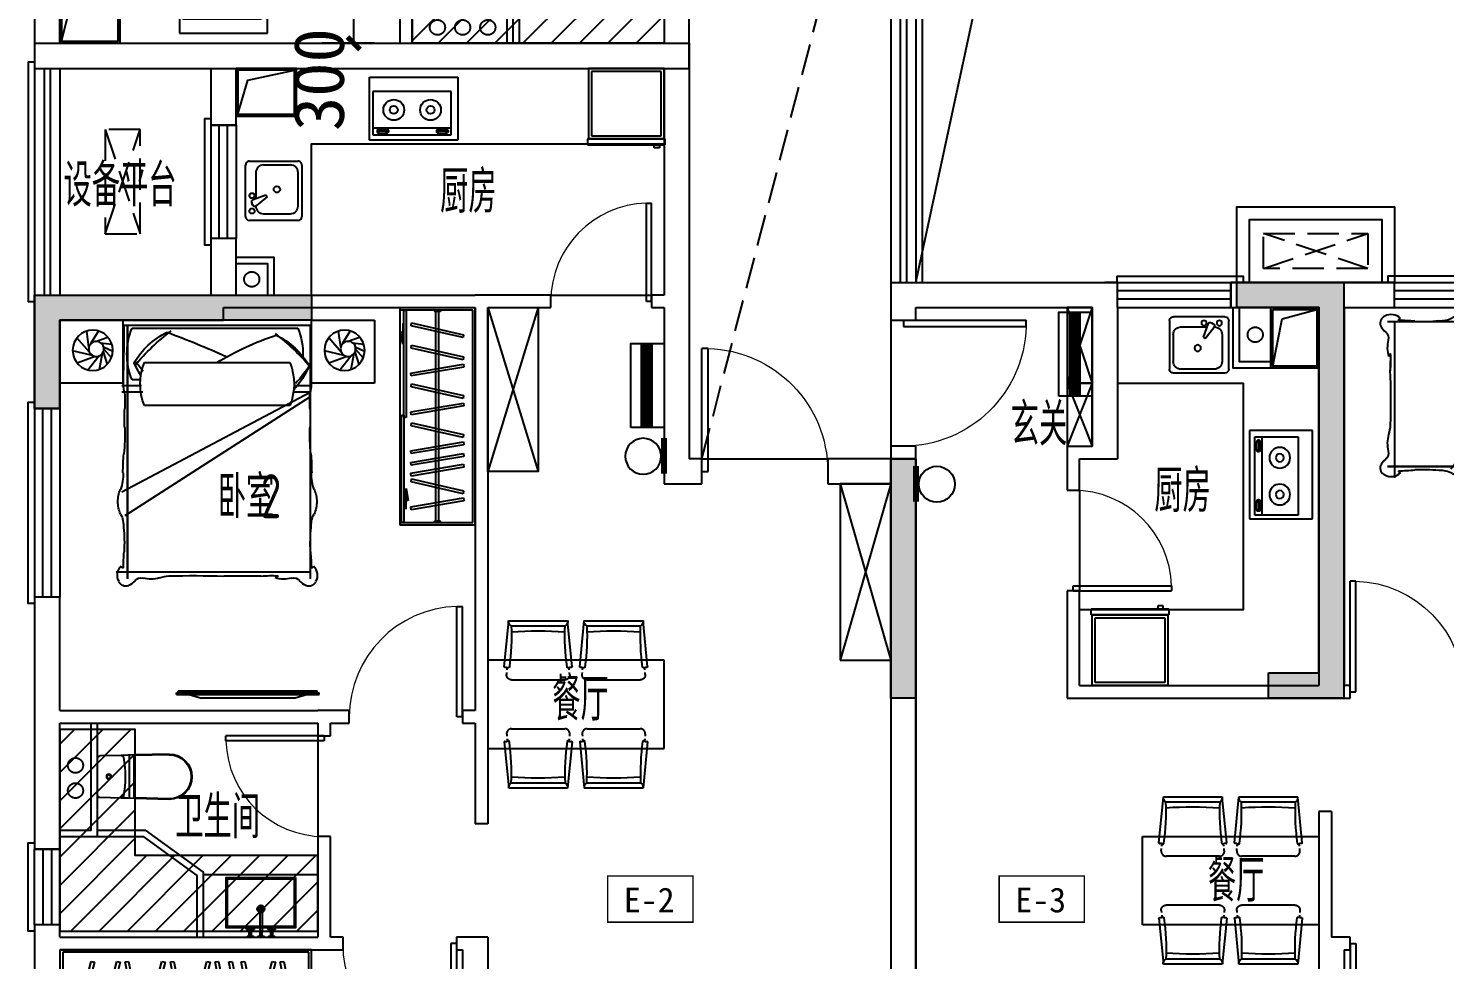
# Model space of a CAD drawing. Extents: x 2378699 to 2462834, y 1041771 to 1211756.
# Drawn here: x 2394286 to 2405536, y 1066222 to 1073617 of the extents above; entities that cross this region are included whole.
import ezdxf

# ---------------------------------------------------------------- set-up
doc = ezdxf.new("R2010")
doc.units = 0
doc.header["$LTSCALE"] = 1000
doc.set_wipeout_variables(frame=1)
doc.linetypes.add('DASH', pattern=[0.35, 0.25, -0.1])
doc.linetypes.add('PS', pattern=[3200, 1500, -200, 1500])
doc.layers.get('0').update_dxf_attribs({"linetype": 'CONTINUOUS'})
doc.layers.get('Defpoints').update_dxf_attribs({"color": 6, "linetype": 'CONTINUOUS'})
for name, color, linetype in [('_弱电导线层', 4, 'CONTINUOUS'), ('_弱电设备层', 6, 'CONTINUOUS'), ('A-Lvtry', 5, 'CONTINUOUS'), ('A-洞口', 105, 'CONTINUOUS'), ('A-烟气道', 105, 'CONTINUOUS'), ('A-疏散距离', 105, 'DASH'), ('A-空调室外机', 5, 'DASH'), ('A-线脚看线', 9, 'CONTINUOUS'), ('A-降板区域', 251, 'CONTINUOUS'), ('AE-FLOR', 151, 'CONTINUOUS'), ('PS', 6, 'PS'), ('PUB_DIM', 3, 'CONTINUOUS'), ('PUB_HATCH', 8, 'CONTINUOUS'), ('PUB_TEXT', 7, 'CONTINUOUS'), ('WALL', 2, 'CONTINUOUS'), ('WINDOW', 4, 'CONTINUOUS'), ('剪力墙', 6, 'CONTINUOUS'), ('商业', 2, 'CONTINUOUS'), ('户型标示', 7, 'CONTINUOUS'), ('栏杆', 142, 'CONTINUOUS')]:
    doc.layers.add(name, color=color, linetype=linetype)
doc.layers.add('A-area', color=23, linetype='CONTINUOUS', plot=False)
doc.layers.add('A-FUR', color=8, linetype='CONTINUOUS', plot=False)
doc.styles.get("Standard").update_dxf_attribs({"font": 'tssdeng.shx', "bigfont": 'tssdchn.shx'})
doc.styles.add('黑体', font='simhei.ttf')
doc.dimstyles.new('_TCH_ARCH&&100', dxfattribs={"dimtxt": 400, "dimasz": 100, "dimexe": 250, "dimexo": 300, "dimgap": 126.25, "dimtad": 1, "dimdec": 0, "dimdsep": 46, "dimtxsty": '黑体', "dimblk": 'ARCHTICK', "dimcen": 0.09, "dimclrt": 7, "dimazin": 2, "dimtfac": 1, "dimtdec": 0, "dimtix": 1, "dimtmove": 2, "dimatfit": 3, "dimldrblk": 'ARCHTICK', "dimfxl": 0, "dimtolj": 1, "dimtzin": 0, "dimarcsym": 0})

# ---------------------------------------------------------------- blocks, each defined once
blk = doc.blocks.new('zt1')
at = {"layer": 'A-Lvtry', "linetype": 'Continuous'}
for p, q in [((-700, 0), (0, 0)), ((-700, -500), (-700, 0)), ((0, 0), (0, -500)), ((0, -500), (-700, -500))]:
    blk.add_line(p, q, dxfattribs=at)
at = {"layer": 'A-Lvtry'}
for p, q in [((-673, -113), (-673, -456)), ((-51, -113), (-673, -113)), ((-51, -456), (-51, -113)), ((-673, -400), (-51, -400)), ((-641, -422), (-641, -434)), ((-566, -432), (-630, -432)), ((-630, -432), (-630, -448)), ((-630, -448), (-566, -448)), ((-566, -448), (-566, -432)), ((-549, -423), (-549, -434)), ((-168, -422), (-168, -434)), ((-157, -432), (-157, -448)), ((-93, -432), (-157, -432)), ((-157, -448), (-93, -448)), ((-93, -448), (-93, -432)), ((-76, -423), (-76, -434)), ((-673, -456), (-51, -456))]:
    blk.add_line(p, q, dxfattribs=at)
for points in [[(-549, -423, 0.259034), (-551, -420, 0.076276), (-563, -415, 0.036515), (-576, -412, 0.026615), (-595, -411, 0.026615), (-614, -412, 0.036515), (-627, -415, 0.076276), (-639, -420, 0.259034), (-641, -423, 0.078462), (-641, -424, 0.056762)], [(-549, -434, 0.259034), (-551, -430, 0.076276), (-563, -425, 0.036515), (-576, -423, 0.026615), (-595, -422, 0.026615), (-614, -423, 0.036515), (-627, -425, 0.076276), (-639, -430, 0.259034), (-641, -434, 0.259034), (-639, -437, 0.056762), (-630, -441, 0.036515)], [(-566, -443, 0.008736), (-563, -442, 0.076276), (-551, -437, 0.259034), (-549, -434, 0.259034)], [(-76, -423, 0.259034), (-78, -420, 0.076276), (-90, -415, 0.036515), (-103, -412, 0.026615), (-122, -411, 0.026615), (-141, -412, 0.036515), (-154, -415, 0.076276), (-166, -420, 0.259034), (-168, -423, 0.078462), (-168, -424, 0.056762)], [(-76, -434, 0.259034), (-78, -430, 0.076276), (-90, -425, 0.036515), (-103, -423, 0.026615), (-122, -422, 0.026615), (-141, -423, 0.036515), (-154, -425, 0.076276), (-166, -430, 0.259034), (-168, -434, 0.259034), (-166, -437, 0.056762), (-157, -441, 0.036515)], [(-93, -443, 0.008736), (-90, -442, 0.076276), (-78, -437, 0.259034), (-76, -434, 0.259034)]]:
    blk.add_lwpolyline(points, format="xyb", dxfattribs=at)
at = {"layer": 'A-Lvtry', "linetype": 'Continuous'}
for centre, radius in [((-508, -259), 82.5), ((-216, -259), 82.5), ((-508, -259), 31.6), ((-216, -259), 31.6)]:
    blk.add_circle(centre, radius, dxfattribs=at)
at = {"layer": 'A-Lvtry', "width": 0.8, "flags": 9}
for tag in ['YSIZE', 'XSIZE']:
    blk.add_attdef(tag, (-350, 0), '', height=0.5, dxfattribs=at)
blk = doc.blocks.new('a1HUXING0323')
at = {"layer": 'A-降板区域'}
h = blk.add_hatch(dxfattribs=at)
h.set_pattern_fill('ANSI31', color=256, scale=100)
h.set_pattern_definition([(45, (58723.63, 0), (-112.2532, 112.2532), [])])
h.paths.add_polyline_path([(19109, 172035), (20509, 172035), (20509, 173135), (21109, 173135), (21109, 171435), (19109, 171435)])
at = {"layer": 'A-Lvtry'}
for points in [[(21109, 172634), (20495, 172634), (19909, 172335), (19909, 171435)], [(21109, 172584), (20503, 172584), (19959, 172299), (19959, 171435)]]:
    blk.add_lwpolyline(points, dxfattribs=at)
at = {"layer": 'A-烟气道'}
for points in [[(16309, 171815), (16309, 171435), (16789, 171435), (16789, 171815)], [(16324, 171800), (16324, 171450), (16774, 171450), (16774, 171800)]]:
    blk.add_lwpolyline(points, close=True, dxfattribs=at)
blk.add_lwpolyline([(16324, 171450), (16395, 171732), (16774, 171800)], dxfattribs=at)
at = {"layer": 'A-降板区域'}
blk.add_lwpolyline([(19109, 172035), (20509, 172035), (20509, 173135), (21109, 173135), (21109, 171435), (19109, 171435), (19109, 172035)], dxfattribs=at)
at = {"layer": 'PS', "ltscale": 0.5}
for centre in [(19309, 171560), (19509, 171560), (19709, 171560)]:
    blk.add_circle(centre, 60, dxfattribs=at)
at = {"layer": 'WALL'}
for p, q in [((19009, 173435), (19009, 171435)), ((19109, 173435), (19109, 171435)), ((16109, 172135), (16109, 171235)), ((16309, 171435), (16309, 172135)), ((21109, 171685), (21109, 171435)), ((21309, 171235), (21309, 171685)), ((16309, 171435), (19009, 171435)), ((19109, 171435), (21109, 171435)), ((16109, 171235), (19009, 171235)), ((19009, 171235), (21309, 171235))]:
    blk.add_line(p, q, dxfattribs=at)
for points in [[(19109, 171735), (19909, 171735), (19909, 171435)], [(19109, 171685), (19859, 171685), (19859, 171435)]]:
    blk.add_lwpolyline(points, dxfattribs=at)
at = {"layer": 'A-Lvtry', "extrusion": (3.92285e-11, -1.08889e-08, 1), "xscale": -1.000000000000009, "rotation": 180}
blk.add_blockref('zt1', (17959, 171513), dxfattribs=at)
blk = doc.blocks.new('u5g')
at = {"color": 8, "linetype": 'DASH', "ltscale": 20}
for p, q in [((10502.8, 151826.4), (10512.8, 151826.4)), ((10502.8, 151776.4), (10512.8, 151776.4)), ((10512.8, 151826.4), (10512.8, 151776.4)), ((12177.7, 151813.9), (10512.8, 151813.9)), ((12177.7, 151788.9), (10512.8, 151788.9)), ((12187.8, 151826.4), (12177.7, 151826.4)), ((12177.7, 151826.4), (12177.7, 151776.4)), ((12187.8, 151776.4), (12177.7, 151776.4))]:
    blk.add_line(p, q, dxfattribs=at)
at = {"color": 8, "ltscale": 20}
for p, q in [((10607.7, 151503.4), (10772.9, 151503.4)), ((10772.9, 151503.4), (10677.8, 151484.5)), ((10677.8, 151484.5), (10677.8, 151503.4)), ((11917.6, 151531.4), (12012.7, 151550.3)), ((12082.8, 151531.4), (11917.6, 151531.4)), ((12012.7, 151550.3), (12012.7, 151531.4))]:
    blk.add_line(p, q, dxfattribs=at)
at = {"linetype": 'DASH', "ltscale": 20}
for points in [[(12207.8, 152126.4), (10482.8, 152126.4), (10482.8, 151476.4), (12207.8, 151476.4)], [(10502.8, 151531.4), (11355.3, 151531.4), (11355.3, 151511.4), (10502.8, 151511.4)], [(11335.3, 151511.4), (12187.8, 151511.4), (12187.8, 151491.4), (11335.3, 151491.4)]]:
    blk.add_lwpolyline(points, close=True, dxfattribs=at)
blk.add_lwpolyline([(12187.8, 151476.4), (12187.8, 152106.4), (10502.8, 152106.4), (10502.8, 151476.4)], dxfattribs=at)
at = {"color": 8, "linetype": 'DASH', "ltscale": 20}
for points in [[(10603.3, 151578.7), (10696.8, 152026.6), (10719.8, 152021.8), (10626.3, 151573.9)], [(10780.1, 151578.7), (10873.6, 152026.6), (10896.6, 152021.8), (10803.1, 151573.9)], [(11001.3, 151572.3), (10930.5, 152024.3), (10953.7, 152028), (11024.5, 151576)], [(11087.5, 151578.7), (11181, 152026.6), (11204, 152021.8), (11110.4, 151573.9)], [(11310.5, 151572.3), (11239.7, 152024.3), (11262.9, 152028), (11333.7, 151576)], [(11396.6, 151578.7), (11490.1, 152026.6), (11513.1, 152021.8), (11419.6, 151573.9)], [(11617.8, 151572.3), (11547, 152024.3), (11570.2, 152028), (11641, 151576)], [(11711, 151572.3), (11640.2, 152024.3), (11663.4, 152028), (11734.2, 151576)], [(11796.6, 151572.3), (11725.8, 152024.3), (11749, 152028), (11819.8, 151576)], [(11842.7, 151578.7), (11936.3, 152026.6), (11959.3, 152021.8), (11865.7, 151573.9)], [(12064, 151572.3), (11993.2, 152024.3), (12016.4, 152028), (12087.2, 151576)]]:
    blk.add_lwpolyline(points, close=True, dxfattribs=at)
blk = doc.blocks.new('A$C2EEA3612')
at = {"linetype": 'Continuous'}
for p, q in [((-180, 570), (-173, 300)), ((-175, 570), (-168, 300)), ((175, 570), (168, 300)), ((180, 570), (173, 300)), ((-173, 300), (-171, 240)), ((-172, 255), (172, 255)), ((-171, 240), (-169, 187)), ((-163, 295), (163, 295)), ((-163, 290), (163, 290)), ((171, 240), (169, 187)), ((173, 300), (171, 240)), ((-169, 187), (-166, 19)), ((169, 187), (166, 19)), ((-146, 0), (146, 0))]:
    blk.add_line(p, q, dxfattribs=at)
for radius in [20, 15]:
    blk.add_circle((0, 90), radius, dxfattribs=at)
for centre, radius, start, end in [((0, 570), 180, 0, 180), ((0, 570), 175, 0, 180), ((-163, 300), 10, 181.7534, 270), ((-163, 300), 5, 181.7534, 270), ((163, 300), 5, 270, 358.2466), ((163, 300), 10, 270, 358.2466), ((-149, 187), 20, 99.8557, 181.7534), ((0, -673), 893, 80.1443, 99.8557), ((149, 187), 20, 358.2466, 80.1443), ((-146, 20), 20, 181.7534, 270), ((146, 20), 20, 270, 358.2466)]:
    blk.add_arc(centre, radius, start, end, dxfattribs=at)
blk = doc.blocks.new('g3wr')
at = {"color": 251}
blk.add_wipeout([(92376, 176270), (92376, 176416), (92376, 176562), (92382, 176575), (92396, 176582), (92459, 176583), (92576, 176581), (92666, 176589), (92736, 176588), (92946, 176596), (92946, 176591), (93057, 176558), (93057, 176558), (93126, 176416), (93076, 176298), (92946, 176236), (92831, 176244), (92676, 176243), (92576, 176251), (92396, 176250)], dxfattribs=at)
at = {"xscale": -1, "rotation": 270}
blk.add_blockref('A$C2EEA3612', (92376, 176416), dxfattribs=at)
blk = doc.blocks.new('A$C12CE3BE6')
at = {"ltscale": 10}
for p, q in [((180, 469), (200, 469)), ((184, 442), (184, 469)), ((195, 442), (195, 469)), ((285, 469), (265, 469)), ((370, 469), (350, 469)), ((354, 442), (354, 469)), ((365, 442), (365, 469)), ((220, 412), (160, 412)), ((160, 412), (160, 405)), ((220, 405), (160, 405)), ((180, 412), (180, 435)), ((182, 422), (182, 442)), ((197, 442), (182, 442)), ((197, 422), (182, 422)), ((187, 412), (187, 422)), ((193, 412), (193, 422)), ((197, 422), (197, 442)), ((200, 412), (200, 435)), ((220, 405), (220, 412)), ((265, 260), (265, 435)), ((285, 260), (285, 435)), ((330, 412), (390, 412)), ((330, 405), (330, 412)), ((330, 405), (390, 405)), ((350, 412), (350, 435)), ((352, 422), (352, 442)), ((352, 442), (367, 442)), ((352, 422), (367, 422)), ((357, 412), (357, 422)), ((363, 412), (363, 422)), ((367, 422), (367, 442)), ((370, 412), (370, 435)), ((390, 412), (390, 405))]:
    blk.add_line(p, q, dxfattribs=at)
for p, q in [((261, 236), (289, 264)), ((261, 264), (289, 236))]:
    blk.add_line(p, q)
for points in [[(200, 435), (200, 469), (215, 469), (215, 475), (165, 475), (165, 469), (180, 469), (180, 435)], [(285, 435), (285, 469), (300, 469), (300, 475), (250, 475), (250, 469), (265, 469), (265, 435)], [(370, 435), (370, 469), (385, 469), (385, 475), (335, 475), (335, 469), (350, 469), (350, 435)]]:
    blk.add_lwpolyline(points, dxfattribs=at)
for points in [[(0, 0), (0, 400), (550, 400), (550, 0)], [(10, 10), (10, 390), (540, 390), (540, 10)]]:
    blk.add_lwpolyline(points, close=True)
for centre in [(190, 409), (360, 409)]:
    blk.add_circle(centre, 3.5, dxfattribs=at)
for radius in [29.1, 20]:
    blk.add_circle((275, 250), radius)
blk.add_arc((275, 260), 10, 180, 0, dxfattribs=at)
blk = doc.blocks.new('床-次')
for p, q in [((0, 1250), (-500, 1250)), ((-500, 1250), (-500, 750)), ((0, 750), (0, 1250)), ((-251, 1095), (-351, 1126)), ((-230, 1100), (-298, 1161)), ((-211, 1097), (-247, 1171)), ((-179, 1074), (-190, 1164)), ((-168, 1033), (-134, 1132)), ((-282, 1064), (-395, 976)), ((-265, 1087), (-391, 1062)), ((-288, 1032), (-341, 888)), ((-185, 997), (-86, 1057)), ((-280, 1009), (-244, 852)), ((-254, 985), (-140, 886)), ((-213, 982), (-86, 965)), ((-40, 738), (-2054, 738)), ((-40, 738), (-2054, 738)), ((-2000, 738), (-2000, -801)), ((-608, 738), (-1552, -732)), ((-575, 738), (-1364, -758)), ((-571, 738), (-571, 606)), ((-520, 738), (-520, 615)), ((-500, 750), (0, 750)), ((-40, -750), (-40, 750)), ((-40, 750), (0, 750)), ((0, 750), (0, -750)), ((-678, 577), (-678, -578)), ((-336, -578), (-336, 577)), ((-63, -676), (-63, 641)), ((-571, -591), (-571, -758)), ((-520, -600), (-520, -758)), ((-473, -611), (-473, -676)), ((-40, -712), (-2054, -712)), ((-40, -715), (-2054, -715)), ((0, -750), (-500, -750)), ((-500, -750), (-500, -1250)), ((0, -750), (-40, -750)), ((0, -1250), (0, -750)), ((-251, -905), (-351, -874)), ((-230, -900), (-298, -839)), ((-211, -903), (-247, -829)), ((-179, -926), (-190, -836)), ((-168, -967), (-134, -868)), ((-282, -936), (-395, -1024)), ((-265, -913), (-391, -938)), ((-288, -968), (-341, -1112)), ((-280, -991), (-244, -1148)), ((-185, -1003), (-86, -943)), ((-254, -1015), (-140, -1114)), ((-213, -1018), (-86, -1035)), ((-500, -1250), (0, -1250))]:
    blk.add_line(p, q)
for centre, radius in [((-239, 1012), 160), ((-228, 1040), 60), ((-239, -988), 160), ((-228, -960), 60)]:
    blk.add_circle(centre, radius)
for centre, radius, start, end in [((-2025, 689), 106, 45.7841, 118.7213), ((-1447, 581), 210, 87.9632, 116.1276), ((-1431, 599), 192, 63.047, 92.6492), ((-2051, 726), 61.8, 114.6552, 197.0582), ((-1983, 764), 138, 203.7061, 231.956), ((-1951, 749), 16, 93.3957, 183.4418), ((-1966, -467), 1215, 83.9678, 90.0408), ((-1770, 1900), 1160, 266.6495, 276.12), ((-1636, 955), 209, 267.1562, 297.4576), ((-1226, 1105), 355, 250.6064, 272.328), ((-1221, -1525), 2276, 85.9688, 89.7495), ((-909, 2045), 1309, 263.3302, 272.3581), ((-778, -774), 1513, 87.0776, 92.9224), ((-656, 1541), 806, 266.782, 275.5915), ((-481, 164), 584, 86.0367, 99.5331), ((-58, 47), 749, 113.8347, 131.4622), ((532, -530), 1549, 124.5749, 131.8881), ((-775, -20652), 21401, 88.4924, 89.1043), ((-1547, -637), 1811, 37.3131, 49.4206), ((-690, 186), 638, 26.4088, 59.0003), ((-268, 143), 539, 67.6212, 92.1024), ((-160, -2198), 2940, 87.6616, 91.0116), ((-2098, 610), 53.6, 340.2311, 55.8644), ((-1820, 531), 236, 164.9987, 197.1808), ((-507, 162), 449, 67.6212, 112.3788), ((-2003, 452), 43.4, 129.0734, 167.946), ((-2962, 430), 934, 354.9526, 3.4165), ((-2186, 1137), 2172, 328.3558, 342.1044), ((5743, 272), 7776, 179.4426, 181.0757), ((-1220, 79), 813, 176.6723, 181.7242), ((-9950, -200), 7922, 358.6733, 1.8401), ((-7673, -3224), 8088, 20.4586, 24.0484), ((-2329, -362), 300, 341.3052, 356.0421), ((-1524, 733), 1811, 309.9646, 322.6869), ((-667, -114), 638, 300.9997, 333.5912), ((-1820, -528), 236, 162.8192, 195.0013), ((-1983, -761), 138, 128.044, 156.2939), ((-2098, -607), 53.6, 304.1356, 19.7689), ((-507, -163), 449, 247.6212, 292.3788), ((-35, 25), 749, 237.4638, 246.1653), ((555, 626), 1549, 231.6372, 235.4251), ((-2051, -723), 61.8, 162.9418, 245.3448), ((-2025, -686), 106, 241.2787, 314.2159), ((-1966, 470), 1215, 269.9592, 276.0322), ((-1951, -746), 16, 176.5582, 266.6043), ((-1770, -1897), 1160, 83.88, 93.3505), ((-1636, -952), 209, 62.5424, 92.8438), ((-1447, -578), 210, 243.8724, 272.0368), ((-1431, -596), 192, 267.3508, 296.953), ((-1226, -1102), 355, 87.672, 109.3936), ((-1221, 1528), 2276, 270.2505, 274.0312), ((-909, -2042), 1309, 87.6419, 96.6698), ((-778, 777), 1513, 267.0776, 272.9224), ((-656, -1538), 806, 84.4085, 93.218), ((-481, -161), 584, 260.4669, 273.9633), ((-268, -177), 539, 247.6212, 292.3788), ((-775, 20655), 21401, 270.8957, 271.5076), ((-160, 2201), 2940, 268.9884, 272.3384)]:
    blk.add_arc(centre, radius, start, end)
at = {"text_generation_flag": 4, "width": 0.8, "flags": 9}
for tag, p in [('XSIZE', (-239, 1012)), ('YSIZE', (-239, 1012)), ('XSIZE', (-239, -988)), ('YSIZE', (-239, -988))]:
    blk.add_attdef(tag, p, '', height=0.5, rotation=180, dxfattribs=at)
blk = doc.blocks.new('32Y54')
at = {"linetype": 'DASH', "ltscale": 20}
for p, q in [((-6927, 151563), (-6927, 152666)), ((-6911, 152666), (-6927, 152666)), ((-6911, 151548), (-6911, 152683)), ((-6911, 151548), (-6911, 152683)), ((-6896, 152683), (-6911, 152683)), ((-6896, 151548), (-6896, 152683)), ((-6896, 152590), (-6869, 152491)), ((-6869, 152491), (-6869, 151747)), ((-6896, 151649), (-6869, 151747)), ((-6896, 151548), (-6911, 151548))]:
    blk.add_line(p, q, dxfattribs=at)
at = {"linetype": 'ByBlock', "ltscale": 20}
blk.add_line((-6911, 151563), (-6927, 151563), dxfattribs=at)
blk = doc.blocks.new('chair4')
at = {"linetype": 'DASH', "ltscale": 200}
for p, q in [((-426, 250), (-410, 249)), ((-470, 211), (-470, -211)), ((-426, -250), (-410, -249))]:
    blk.add_line(p, q, dxfattribs=at)
at = {"ltscale": 20}
for p, q in [((-389, 247), (-372, 245)), ((-365, 269), (0, 234)), ((0, 234), (0, -234)), ((-40, 214), (-40, -214)), ((-389, -247), (-372, -245)), ((-365, -269), (0, -234))]:
    blk.add_line(p, q, dxfattribs=at)
at = {"linetype": 'DASH', "ltscale": 200, "extrusion": (0, 0, -1)}
for centre, start_param, end_param in [((-430, 211), 3.926991, 5.586837), ((-430, -211), 2.267145, 3.926991)]:
    blk.add_ellipse(centre, major_axis=(28.3, 28.3), ratio=1, start_param=start_param, end_param=end_param, dxfattribs=at)
at = {"ltscale": 20, "extrusion": (0, 0, -1)}
for centre, major_axis, ratio, start_param, end_param in [((-366, 237), (5.66, -5.66), 1, 0.914477, 2.702691), ((-440, 264), (50.3, 50.3), 1, 0.774487, 1.131895), ((-365, 265), (2.83, 2.83), 1, 3.91608, 5.586837), ((-125, 1886), (-1792, 85), 0.932857, 4.621064, 4.803714), ((-6, 198), (26.3, 26.3), 1, 4.375488, 5.671939), ((-2033, -2), (-3, 2384), 0.819086, 1.481782, 1.659811), ((-125, -1886), (1792, 85), 0.932857, 4.621064, 4.803714), ((-6, -198), (26.3, 26.3), 1, 2.182042, 3.478494), ((-366, -237), (5.66, 5.66), 1, 3.580494, 5.368708), ((-440, -264), (50.3, -50.3), 1, -1.131895, -0.774487), ((-365, -265), (2.83, -2.83), 1, 0.696349, 2.367105)]:
    blk.add_ellipse(centre, major_axis=major_axis, ratio=ratio, start_param=start_param, end_param=end_param, dxfattribs=at)
blk = doc.blocks.new('canzhuo01')
for p, q in [((38357, 175033), (36957, 175033)), ((38357, 174333), (38357, 175033)), ((36957, 174333), (38357, 174333))]:
    blk.add_line(p, q)
at = {"extrusion": (0, 0, -1), "xscale": -1, "zscale": -1, "rotation": 270}
for p in [(-37357, 175347), (-37957, 175347)]:
    blk.add_blockref('chair4', p, dxfattribs=at)
at = {"xscale": -1, "rotation": 90}
for p in [(37357, 174019), (37957, 174019)]:
    blk.add_blockref('chair4', p, dxfattribs=at)
blk = doc.blocks.new('t4')
at = {"layer": 'A-Lvtry'}
for p, q in [((3876515, 2551820), (3876515, 2552229)), ((3876545, 2552260), (3876931, 2552260)), ((3876820, 2552206), (3876606, 2552206)), ((3876962, 2552229), (3876962, 2551820)), ((3876545, 2552145), (3876545, 2551880)), ((3876790, 2552072), (3876875, 2552142)), ((3876800, 2552055), (3876790, 2552072)), ((3876903, 2552093), (3876800, 2552055)), ((3876881, 2551880), (3876881, 2552085)), ((3876914, 2552122), (3876906, 2552136)), ((3876931, 2551789), (3876545, 2551789)), ((3876606, 2551820), (3876820, 2551820))]:
    blk.add_line(p, q, dxfattribs=at)
at = {"layer": 'A-Lvtry', "extrusion": (3.92285e-11, -1.08889e-08, 1)}
for centre, major_axis, start_param, end_param in [((3876545, 2552229), (-21.6, 21.6, 0), -0.785398, 0.785398), ((3876606, 2552145), (-43.1, 43.1, 0), -0.785398, 0.785398), ((3876820, 2552145), (43.1, 43.1, 0), 5.497787, 7.068583), ((3876911, 2552185), (-14.4, 14.4, 0), 4.712389, 10.995574), ((3876931, 2552229), (-21.6, 21.6, 0), 3.926991, 5.497787), ((3876888, 2552126), (14.4, 14.4, 0), 6.021386, 7.757331), ((3876911, 2552063), (14.4, 14.4, 0), 6.283185283893945, 12.56637059107353), ((3876896, 2552112), (-14.4, 14.4, 0), 2.714645, 4.45059), ((3876713, 2552013), (18, 18, 0), 6.283185283897186, 12.56637059107677), ((3876606, 2551880), (-43.1, 43.1, 0), 0.785398, 2.356194), ((3876820, 2551880), (-43.1, 43.1, 0), 2.356194, 3.926991), ((3876545, 2551820), (21.6, 21.6, 0), 2.356194, 3.926991), ((3876931, 2551820), (-21.6, 21.6, 0), 2.356194, 3.926991)]:
    blk.add_ellipse(centre, major_axis=major_axis, ratio=1, start_param=start_param, end_param=end_param, dxfattribs=at)
blk = doc.blocks.new('BX1')
at = {"layer": 'A-Lvtry'}
for p, q in [((-560, 8), (-608, 8)), ((-608, 8), (-608, -608)), ((-560, -608), (-560, 8)), ((0, 0), (-560, 0)), ((0, -600), (0, 0)), ((-560, 0), (-560, -600)), ((-24, -24), (-536, -24)), ((-536, -24), (-536, -576)), ((-24, -576), (-24, -24)), ((-631, -564), (-631, -520)), ((-631, -520), (-608, -520)), ((-608, -520), (-608, -564)), ((-608, -564), (-631, -564)), ((-608, -608), (-560, -608)), ((-560, -600), (0, -600)), ((-536, -576), (-24, -576))]:
    blk.add_line(p, q, dxfattribs=at)
blk = doc.blocks.new('ktswaj')
at = {"linetype": 'DASH'}
blk.add_lwpolyline([(15990, 179083), (15990, 178253), (16268, 178253), (16268, 179083)], close=True, dxfattribs=at)
for points in [[(15990, 179083), (16268, 178253)], [(15990, 178253), (16268, 179083)]]:
    blk.add_lwpolyline(points, dxfattribs=at)
blk = doc.blocks.new('$TCHSYS$WIN2D')
for p, q in [((-0.5, 0.5), (0.5, 0.5)), ((-0.5, 0.5), (-0.5, -0.5)), ((0.5, 0.5), (0.5, -0.5)), ((0.5, 0.1667), (-0.5, 0.1667)), ((0.5, -0.1667), (-0.5, -0.1667)), ((-0.5, -0.5), (0.5, -0.5))]:
    blk.add_line(p, q)
blk = doc.blocks.new('$DorLib2D$00000001')
for p, q in [((0.45, 0.975), (0.5, 0.975)), ((0.45, 0), (0.45, 0.975)), ((0.5, 0), (0.5, 0.975)), ((0.5, 0), (0.45, 0))]:
    blk.add_line(p, q)
at = {"lineweight": 13}
blk.add_arc((0.475, 0), 0.975, 91.4693, 180, dxfattribs=at)
blk = doc.blocks.new('a2huxing0322')
at = {"layer": 'A-FUR'}
for points in [[(-4671, 169335), (-4271, 168035)], [(-4271, 169335), (-4671, 168035)], [(-1871, 167935), (-1471, 166535)], [(-1471, 167935), (-1871, 166535)]]:
    blk.add_lwpolyline(points, dxfattribs=at)
for points in [[(-4671, 169335), (-4271, 169335), (-4271, 168035), (-4671, 168035)], [(-1871, 166535), (-1471, 166535), (-1471, 167935), (-1871, 167935)]]:
    blk.add_lwpolyline(points, close=True, dxfattribs=at)
at = {"layer": 'A-Lvtry'}
blk.add_line((-6933, 164833), (-6021, 164833), dxfattribs=at)
for points in [[(-6071, 169435), (-6071, 170635), (-3271, 170635)], [(-7771, 165185), (-7392, 165185), (-6933, 164852), (-6933, 164335)], [(-7771, 165135), (-7408, 165135), (-6983, 164826), (-6983, 164335)]]:
    blk.add_lwpolyline(points, dxfattribs=at)
at = {"layer": 'A-烟气道'}
for points in [[(-6671, 171235), (-6671, 170855), (-6191, 170855), (-6191, 171235)], [(-6656, 171220), (-6656, 170870), (-6206, 170870), (-6206, 171220)]]:
    blk.add_lwpolyline(points, close=True, dxfattribs=at)
blk.add_lwpolyline([(-6656, 170870), (-6578, 171140), (-6206, 171220)], dxfattribs=at)
at = {"layer": 'AE-FLOR'}
for points in [[(-8271, 171235), (-8271, 169435)], [(-8071, 171235), (-8071, 169435)]]:
    blk.add_lwpolyline(points, dxfattribs=at)
at = {"layer": 'PS', "ltscale": 0.5}
for centre in [(-6546, 169560), (-7946, 165700), (-7946, 165500)]:
    blk.add_circle(centre, 60, dxfattribs=at)
at = {"layer": 'WALL'}
for p, q in [((-8271, 171435), (-6771, 171435)), ((-8271, 171435), (-8271, 171235)), ((-6771, 171435), (-3071, 171435)), ((-3071, 171435), (-3071, 169335)), ((-8271, 171235), (-6871, 171235)), ((-6871, 171235), (-6871, 170785)), ((-6671, 170785), (-6671, 171235)), ((-6671, 171235), (-3271, 171235)), ((-3271, 171235), (-3271, 169435)), ((-6871, 170785), (-6671, 170785)), ((-6671, 169885), (-6871, 169885)), ((-6871, 169885), (-6871, 169435)), ((-6671, 169435), (-6671, 169885)), ((-8271, 169435), (-8171, 169435)), ((-8271, 169435), (-8271, 169235)), ((-8171, 169435), (-6871, 169435)), ((-6671, 169435), (-4771, 169435)), ((-4171, 169435), (-4771, 169435)), ((-4171, 169335), (-4171, 169435)), ((-3271, 169435), (-3371, 169435)), ((-3371, 169435), (-3371, 169335)), ((-6771, 169335), (-4771, 169335)), ((-6771, 169235), (-6771, 169335)), ((-4771, 169335), (-4771, 166135)), ((-4671, 169335), (-4171, 169335)), ((-4671, 169335), (-4671, 166035)), ((-3371, 169335), (-3271, 169335)), ((-3271, 169335), (-3271, 167935)), ((-3071, 169335), (-3071, 168135)), ((-8271, 169235), (-8271, 169235)), ((-8271, 169235), (-8271, 168535)), ((-8071, 168535), (-8071, 169235)), ((-8071, 169235), (-6771, 169235)), ((-8271, 168535), (-8071, 168535)), ((-2971, 168135), (-3071, 168135)), ((-2971, 167935), (-2971, 168135)), ((-1271, 168135), (-1971, 168135)), ((-1971, 168135), (-1971, 167935)), ((-1271, 168135), (-1271, 160635)), ((-3271, 167935), (-2971, 167935)), ((-1971, 167935), (-1471, 167935)), ((-1471, 167935), (-1471, 160735)), ((-8071, 167035), (-8271, 167035)), ((-8271, 167035), (-8271, 166035)), ((-8071, 166135), (-8071, 167035)), ((-8071, 166135), (-6021, 166135)), ((-5771, 166135), (-6021, 166135)), ((-5771, 166035), (-5771, 166135)), ((-4771, 166135), (-4871, 166135)), ((-4871, 166135), (-4871, 166035)), ((-8271, 166035), (-8271, 165035)), ((-8071, 166035), (-6021, 166035)), ((-8071, 165035), (-8071, 166035)), ((-6021, 166035), (-6021, 165935)), ((-5921, 165935), (-5921, 166035)), ((-5921, 166035), (-5771, 166035)), ((-4871, 166035), (-4771, 166035)), ((-4771, 166035), (-4771, 165235)), ((-4671, 166035), (-4671, 165235)), ((-6021, 165935), (-5921, 165935)), ((-4671, 165235), (-4771, 165235)), ((-5921, 165135), (-6021, 165135)), ((-6021, 165135), (-6021, 164335)), ((-5921, 164335), (-5921, 165135)), ((-8271, 165035), (-8071, 165035)), ((-8071, 164435), (-8271, 164435)), ((-8271, 164435), (-8271, 164335)), ((-8071, 164335), (-8071, 164435)), ((-8271, 164335), (-8271, 160535)), ((-8071, 164335), (-6021, 164335)), ((-5821, 164335), (-5921, 164335)), ((-5821, 164235), (-5821, 164335)), ((-4671, 164335), (-4921, 164335)), ((-4921, 164335), (-4921, 164235)), ((-4671, 164335), (-4671, 160735)), ((-8071, 164235), (-8071, 160735)), ((-8071, 164235), (-6021, 164235)), ((-6021, 164235), (-5821, 164235)), ((-4921, 164235), (-4871, 164235)), ((-4871, 164235), (-4871, 160735))]:
    blk.add_line(p, q, dxfattribs=at)
for points in [[(-6671, 169735), (-6371, 169735), (-6371, 169435)], [(-6671, 169685), (-6421, 169685), (-6421, 169435)]]:
    blk.add_lwpolyline(points, dxfattribs=at)
at = {"layer": 'WINDOW'}
for p, q in [((-4171, 169435), (-3371, 169435)), ((-2971, 168135), (-1971, 168135)), ((-6021, 165935), (-6021, 165135))]:
    blk.add_line(p, q, dxfattribs=at)
at = {"layer": '户型标示', "color": 2, "const_width": 11.2}
blk.add_lwpolyline([(-3042, 164822), (-3719, 164822), (-3719, 164455), (-3042, 164455)], close=True, dxfattribs=at)
at = {"layer": '栏杆'}
for points in [[(-8196, 171235), (-8196, 169435)], [(-8146, 171235), (-8146, 169435)]]:
    blk.add_lwpolyline(points, dxfattribs=at)
at = {"layer": 'A-FUR', "yscale": 0.9231000000145286, "rotation": 270}
blk.add_blockref('u5g', (-145199, 179817), dxfattribs=at)
at = {"layer": 'A-FUR', "extrusion": (4.56361e-07, 1.25171e-07, -1), "zscale": -1.000000000000009, "rotation": 90}
blk.add_blockref('床-次', (6821, 169235), dxfattribs=at)
at = {"layer": 'A-FUR'}
blk.add_blockref('canzhuo01', (-41628, -8498), dxfattribs=at)
at = {"layer": 'A-FUR', "color": 8, "linetype": 'DASH', "ltscale": 0.4, "rotation": 270}
blk.add_blockref('32Y54', (-158693, 159366), dxfattribs=at)
at = {"layer": 'A-FUR', "xscale": 1.1594, "yscale": 0.9231}
blk.add_blockref('u5g', (-20224, 23807), dxfattribs=at)
at = {"layer": 'A-Lvtry', "extrusion": (-1.08889e-08, 3.92285e-11, -1), "xscale": -1.000000000000006, "zscale": -1.000000000000006, "rotation": 270}
blk.add_blockref('BX1', (3871, 171235), dxfattribs=at)
at = {"layer": 'A-Lvtry', "extrusion": (-3.92285e-11, -1.08889e-08, -1), "xscale": -1, "zscale": -1, "rotation": 359.9999986659787}
blk.add_blockref('zt1', (4910, 171164), dxfattribs=at)
at = {"layer": 'A-Lvtry', "rotation": 180}
blk.add_blockref('A$C12CE3BE6', (-6198, 164810), dxfattribs=at)
at = {"layer": 'A-空调室外机'}
blk.add_blockref('ktswaj', (-23700, -8333), dxfattribs=at)
at = {"layer": 'WINDOW', "rotation": 270}
for name, p, xscale, yscale, zscale in [('$TCHSYS$WIN2D', (-6771, 170335), 900, 200, 900), ('$TCHSYS$WIN2D', (-8171, 167785), 1500, 200, 1500), ('$DorLib2D$00000001', (-5971, 165535), -800, -800, -800), ('$TCHSYS$WIN2D', (-8171, 164735), -600, 200, -600)]:
    blk.add_blockref(name, p, dxfattribs=dict(at, xscale=xscale, yscale=yscale, zscale=zscale))
at = {"layer": 'WINDOW'}
for p, xscale, yscale, zscale in [((-3771, 169385), 800, 800, 800), ((-2471, 168035), -1000, 1000, -1000), ((-5321, 166085), 900, 900, 900), ((-5371, 164285), 900, -900, 900)]:
    blk.add_blockref('$DorLib2D$00000001', p, dxfattribs=dict(at, xscale=xscale, yscale=yscale, zscale=zscale))
at = {"layer": '商业', "extrusion": (0, 0, -1), "xscale": -1, "zscale": -1, "rotation": 180}
blk.add_blockref('t4', (-3870367, 2722287), dxfattribs=at)
at = {"layer": 'PUB_TEXT', "width": 0.7}
for s, height, p in [('设备平台', 337.6, (-8041, 170138)), ('厨房', 337.6, (-5050, 170087)), ('卧室', 337.6, (-6816, 167663)), ('2', 350, (-6472, 167663)), ('餐厅', 337.6, (-4159, 166055)), ('卫生间', 337.6, (-7153, 165121))]:
    blk.add_text(s, height=height, dxfattribs=at).set_placement(p)
at = {"layer": '户型标示', "color": 2, "style": '黑体'}
blk.add_text('E-2', height=197.2, dxfattribs=at).set_placement((-3590, 164533))
at = {"layer": 'A-Lvtry'}
blk.add_blockref('g3wr', (-100147, -10806), dxfattribs=at)
at = {"layer": 'A-降板区域'}
h = blk.add_hatch(dxfattribs=at)
h.set_pattern_fill('ANSI31', color=256, scale=100)
h.set_pattern_definition([(45, (34343.64, 0), (-112.2532, 112.2532), [])])
h.paths.add_polyline_path([(-8071, 165985), (-8071, 164385), (-6021, 164385), (-6021, 164985), (-7471, 164985), (-7471, 165985)])
blk.add_lwpolyline([(-8071, 165985), (-8071, 164385), (-6021, 164385), (-6021, 164985), (-7471, 164985), (-7471, 165985)], close=True, dxfattribs=at)
at = {"layer": 'WALL'}
for points in [[(-8071, 165135), (-7771, 165135), (-7771, 166035)], [(-8071, 165185), (-7821, 165185), (-7821, 166035)]]:
    blk.add_lwpolyline(points, dxfattribs=at)
blk = doc.blocks.new('QWER34324')
at = {"layer": 'A-FUR'}
for p, q in [((-500, 0), (0, 0)), ((-40, -1200), (-40, 0)), ((-40, 0), (0, 0)), ((0, 0), (0, -1200)), ((-40, -12), (-2054, -12)), ((-40, -12), (-2054, -12)), ((-2000, -12), (-2000, -1251)), ((-608, -12), (-1552, -1182)), ((-575, -12), (-1364, -1208)), ((-571, -12), (-571, -144)), ((-520, -12), (-520, -135)), ((-63, -1126), (-63, -109)), ((-678, -173), (-678, -1028)), ((-336, -1028), (-336, -173)), ((-571, -1041), (-571, -1208)), ((-520, -1050), (-520, -1208)), ((-473, -1061), (-473, -1126)), ((-40, -1162), (-2054, -1162)), ((-40, -1165), (-2054, -1165)), ((0, -1200), (-500, -1200)), ((0, -1200), (-40, -1200))]:
    blk.add_line(p, q, dxfattribs=at)
for centre, radius, start, end in [((-2051, -24), 61.8, 114.6552, 197.0582), ((-2025, -61), 106, 45.7841, 118.7213), ((-1951, -1), 16, 93.3957, 183.4418), ((-1636, 205), 209, 267.1562, 297.4576), ((-1447, -169), 210, 87.9632, 116.1276), ((-1431, -151), 192, 63.047, 92.6492), ((-1226, 355), 355, 250.6064, 272.328), ((-1221, -2275), 2276, 85.9688, 89.7495), ((-1983, 14), 138, 203.7061, 231.956), ((-2098, -140), 53.6, 340.2311, 55.8644), ((-1966, -1217), 1215, 83.9678, 90.0408), ((-1770, 1150), 1160, 266.6495, 276.12), ((-909, 1295), 1309, 263.3302, 272.3581), ((-778, -1524), 1513, 87.0776, 92.9224), ((-656, 791), 806, 266.782, 275.5915), ((-481, -586), 584, 86.0367, 99.5331), ((-58, -703), 749, 113.8347, 131.4622), ((532, -1280), 1549, 124.5749, 131.8881), ((-775, -21402), 21401, 88.4924, 89.1043), ((-1547, -1387), 1811, 37.3131, 49.4206), ((-690, -564), 638, 26.4088, 59.0003), ((-268, -607), 539, 67.6212, 92.1024), ((-160, -2948), 2940, 87.6616, 91.0116), ((-1820, -219), 236, 164.9987, 197.1808), ((-507, -588), 449, 67.6212, 112.3788), ((-2003, -298), 43.4, 129.0734, 167.946), ((-1220, -371), 813, 176.6723, 181.7242), ((-2962, -320), 934, 354.9526, 3.4165), ((-3004, -350), 973, 356.9587, 1.5759), ((-605, 111), 625, 295.48, 321.1501), ((-9950, -650), 7922, 358.6733, 1.8401), ((-7673, -3674), 8088, 20.4586, 24.0484), ((-2329, -812), 300, 341.3052, 356.0421), ((-1524, 283), 1811, 309.9646, 322.6869), ((-667, -564), 638, 300.9997, 333.5912), ((-1820, -978), 236, 162.8192, 195.0013), ((-1983, -1211), 138, 128.044, 156.2939), ((-2098, -1057), 53.6, 304.1356, 19.7689), ((-507, -613), 449, 247.6212, 292.3788), ((-35, -425), 749, 237.4638, 246.1653), ((555, 176), 1549, 231.6372, 235.4251), ((-2051, -1173), 61.8, 162.9418, 245.3448), ((-2025, -1136), 106, 241.2787, 314.2159), ((-1966, 20), 1215, 269.9592, 276.0322), ((-1951, -1196), 16, 176.5582, 266.6043), ((-1770, -2347), 1160, 83.88, 93.3505), ((-1636, -1402), 209, 62.5424, 92.8438), ((-1447, -1028), 210, 243.8724, 272.0368), ((-1431, -1046), 192, 267.3508, 296.953), ((-1226, -1552), 355, 87.672, 109.3936), ((-1221, 1078), 2276, 270.2505, 274.0312), ((-909, -2492), 1309, 87.6419, 96.6698), ((-778, 327), 1513, 267.0776, 272.9224), ((-656, -1988), 806, 84.4085, 93.218), ((-481, -611), 584, 260.4669, 273.9633), ((-268, -627), 539, 247.6212, 292.3788), ((-775, 20205), 21401, 270.8957, 271.5076), ((-160, 1751), 2940, 268.9884, 272.3384)]:
    blk.add_arc(centre, radius, start, end, dxfattribs=at)
blk = doc.blocks.new('a3huxing0323')
at = {"layer": 'A-FUR'}
for p, q in [((6408, 169335), (6608, 168735)), ((6608, 169335), (6408, 168735)), ((6608, 168735), (6408, 168235)), ((6408, 168735), (6608, 168235))]:
    blk.add_line(p, q, dxfattribs=at)
for points in [[(6408, 168735), (6608, 168735), (6608, 169335), (6408, 169335)], [(6408, 168235), (6608, 168235), (6608, 168735), (6408, 168735)]]:
    blk.add_lwpolyline(points, close=True, dxfattribs=at)
at = {"layer": 'A-Lvtry', "ltscale": 3}
blk.add_lwpolyline([(6808, 168735), (7808, 168735), (7808, 166935), (6508, 166935)], dxfattribs=at)
at = {"layer": 'A-烟气道'}
for points in [[(8028, 169335), (8408, 169335), (8408, 168855), (8028, 168855)], [(8043, 169320), (8393, 169320), (8393, 168870), (8043, 168870)]]:
    blk.add_lwpolyline(points, close=True, dxfattribs=at)
blk.add_lwpolyline([(8043, 168870), (8116, 169246), (8393, 169320)], dxfattribs=at)
at = {"layer": 'PS', "ltscale": 0.5}
blk.add_circle((7903, 169120), 60, dxfattribs=at)
at = {"layer": 'WALL'}
for p, q in [((5008, 169535), (5008, 169235)), ((5008, 169535), (6708, 169535)), ((6808, 169535), (6708, 169535)), ((6808, 169335), (6808, 169535)), ((8508, 169535), (7708, 169535)), ((7708, 169535), (7708, 169335)), ((9008, 169535), (8508, 169535)), ((9008, 169335), (9008, 169535)), ((5208, 169235), (5208, 169335)), ((5208, 169335), (6608, 169335)), ((6608, 169335), (6608, 168235)), ((6808, 169335), (6808, 168135)), ((7708, 169335), (8408, 169335)), ((8408, 169335), (8408, 166335)), ((8608, 169335), (8608, 166335)), ((8608, 169335), (9008, 169335)), ((5008, 169235), (5208, 169235)), ((5208, 168235), (5008, 168235)), ((5008, 168235), (5008, 160635)), ((5208, 160735), (5208, 168235)), ((6408, 168235), (6608, 168235)), ((6408, 168235), (6408, 167885)), ((6508, 168135), (6808, 168135)), ((6508, 167885), (6508, 168135)), ((6408, 167885), (6508, 167885)), ((6508, 167085), (6408, 167085)), ((6408, 167085), (6408, 166235)), ((6508, 166335), (6508, 167085)), ((6508, 166335), (8408, 166335)), ((8658, 166335), (8608, 166335)), ((8658, 166235), (8658, 166335)), ((6408, 166235), (8508, 166235)), ((8508, 166235), (8658, 166235)), ((8408, 165335), (8408, 164335)), ((8508, 165335), (8408, 165335)), ((8508, 165335), (8508, 164335)), ((8408, 164335), (8408, 160735)), ((8658, 164335), (8508, 164335)), ((8658, 164235), (8658, 164335)), ((8608, 164235), (8658, 164235)), ((8608, 164235), (8608, 160735))]:
    blk.add_line(p, q, dxfattribs=at)
for points in [[(8028, 168855), (7728, 168855), (7728, 169335)], [(8028, 168905), (7778, 168905), (7778, 169335)]]:
    blk.add_lwpolyline(points, dxfattribs=at)
at = {"layer": 'WINDOW'}
for p, q in [((5008, 169235), (5008, 168235)), ((6508, 167885), (6508, 167085))]:
    blk.add_line(p, q, dxfattribs=at)
at = {"layer": '户型标示', "color": 2, "const_width": 11.2}
blk.add_lwpolyline([(6546, 164822), (5869, 164822), (5869, 164455), (6546, 164455)], close=True, dxfattribs=at)
at = {"layer": '栏杆'}
for points in [[(7758, 169535), (7758, 170135), (9008, 170135), (9008, 169535)], [(7858, 169535), (7858, 170035), (8908, 170035), (8908, 169535)]]:
    blk.add_lwpolyline(points, dxfattribs=at)
at = {"layer": 'A-FUR', "xscale": -1}
blk.add_blockref('canzhuo01', (45364, -9898), dxfattribs=at)
at = {"layer": 'A-Lvtry', "extrusion": (-1.08889e-08, -3.92285e-11, -1), "zscale": -1.000000000000005}
for name, p, rotation in [('zt1', (-8357, 168359), 90.00000133402135), ('BX1', (-6608, 166335), 270)]:
    blk.add_blockref(name, p, dxfattribs=dict(at, rotation=rotation))
at = {"layer": 'A-空调室外机', "extrusion": (0, 0, -1), "zscale": -1, "rotation": 90}
blk.add_blockref('ktswaj', (170285, 153656), dxfattribs=at)
at = {"layer": 'WALL'}
blk.add_blockref('QWER34324', (11008, 169235), dxfattribs=at)
at = {"layer": 'WINDOW'}
for name, p, xscale, yscale, zscale in [('$TCHSYS$WIN2D', (7258, 169435), 900, -200, 900), ('$TCHSYS$WIN2D', (9758, 169435), 1500, -200, 1500), ('$DorLib2D$00000001', (9108, 166285), -900, 900, -900), ('$DorLib2D$00000001', (9108, 164285), -900, -900, -900)]:
    blk.add_blockref(name, p, dxfattribs=dict(at, xscale=xscale, yscale=yscale, zscale=zscale))
at = {"layer": 'WINDOW', "rotation": 270}
for p, xscale, yscale, zscale in [((5108, 168735), -1000, 1000, -1000), ((6458, 167485), 800, 800, 800)]:
    blk.add_blockref('$DorLib2D$00000001', p, dxfattribs=dict(at, xscale=xscale, yscale=yscale, zscale=zscale))
at = {"layer": '商业', "extrusion": (0, 0, -1), "zscale": -1, "rotation": 90}
blk.add_blockref('t4', (2544567, -3707699), dxfattribs=at)
at = {"layer": 'PUB_TEXT', "width": 0.7}
for s, p in [('玄关', (5961, 168239)), ('厨房', (7101, 167711)), ('餐厅', (7527, 164617))]:
    blk.add_text(s, height=337.6, dxfattribs=at).set_placement(p)
at = {"layer": '户型标示', "color": 2, "style": '黑体'}
blk.add_text('E-3', height=197.2, dxfattribs=at).set_placement((5998, 164533))
blk = doc.blocks.new('jgjlq030328')
at = {"layer": 'PUB_HATCH'}
for points in [[(-280735, 13912), (-280335, 13912), (-280335, 16812), (-280985, 16812), (-280985, 17012), (-280135, 17012), (-280135, 13712), (-280335, 13712), (-280735, 13712)], [(-290535, 16012), (-290535, 16912), (-288335, 16912), (-288335, 16712), (-290335, 16712), (-290335, 16012)], [(-283535, 13712), (-283735, 13712), (-283735, 15612), (-283535, 15612), (-283535, 13912)]]:
    blk.add_hatch(color=256, dxfattribs=at).paths.add_polyline_path(points)
at = {"layer": '剪力墙'}
for points in [[(-280735, 13912), (-280335, 13912), (-280335, 16812), (-280985, 16812), (-280985, 17012), (-280135, 17012), (-280135, 13712), (-280335, 13712), (-280735, 13712)], [(-290535, 16012), (-290535, 16912), (-288335, 16912), (-288335, 16712), (-290335, 16712), (-290335, 16012)], [(-283535, 13712), (-283735, 13712), (-283735, 15612), (-283535, 15612), (-283535, 13912)]]:
    blk.add_lwpolyline(points, close=True, dxfattribs=at)
blk.add_lwpolyline([(-283535, 13912), (-283535, 13912)], dxfattribs=at)
blk = doc.blocks.new('ssxianjiao0329')
at = {"layer": 'A-线脚看线'}
for points in [[(-37164, 146998), (-37164, 143498)], [(-44214, 145248), (-44264, 145248), (-44264, 143348), (-44214, 143348)], [(-42814, 144798), (-42864, 144798), (-42864, 143798), (-42814, 143798)], [(-35614, 143498), (-35614, 143548), (-34614, 143548), (-34614, 143498)], [(-31864, 143498), (-31864, 143548), (-33464, 143548), (-33464, 143498)], [(-44214, 140948), (-44264, 140948), (-44264, 142548), (-44214, 142548)], [(-44214, 138348), (-44264, 138348), (-44264, 139048), (-44214, 139048)]]:
    blk.add_lwpolyline(points, dxfattribs=at)
blk = doc.blocks.new('hhhhxintongqutong0329')
at = {"layer": 'A-area'}
blk.add_lwpolyline([(-37214, 20183), (-37214, 20183), (-37214, 20183), (-37214, 16783), (-34664, 16783), (-34664, 16783), (-33414, 16783), (-33414, 16783), (-31814, 16783), (-31814, 16983), (-31214, 16983), (-31214, 13683), (-29814, 13683), (-29814, 16983), (-29214, 16983), (-29214, 16783), (-27714, 16783), (-27714, 16783), (-26464, 16783), (-26464, 16783), (-25564, 16783), (-25564, 18383), (-22114, 18383), (-22114, 20183)], close=True, dxfattribs=at)
at = {"layer": 'AE-FLOR'}
for points in [[(-37414, 20283), (-37414, 16783)], [(-37214, 20283), (-37214, 16783)]]:
    blk.add_lwpolyline(points, dxfattribs=at)
at = {"layer": '栏杆'}
for points in [[(-37339, 20283), (-37339, 16783)], [(-37289, 20283), (-37289, 16783)]]:
    blk.add_lwpolyline(points, dxfattribs=at)
blk = doc.blocks.new('_ArchTick')
at = {"color": 0, "linetype": 'ByBlock', "const_width": 0.4}
blk.add_lwpolyline([(-0.5, -0.5), (0.5, 0.5)], dxfattribs=at)
blk = doc.blocks.new('*D114')
at = {"layer": 'Defpoints', "color": 0}
for p in [(2396871, 1073799), (2397336, 1073799), (2397336, 1073499)]:
    blk.add_point(p, dxfattribs=at)
at = {"layer": 'PUB_DIM', "color": 0, "lineweight": -2}
for p, q in [((2397036, 1073799), (2396621, 1073799)), ((2396871, 1073499), (2396871, 1073799)), ((2397036, 1073499), (2396621, 1073499))]:
    blk.add_line(p, q, dxfattribs=at)
at = {"layer": 'PUB_DIM', "color": 0, "lineweight": -2, "xscale": 100, "yscale": 100, "zscale": 100}
for p, rotation in [((2396871, 1073799), 90), ((2396871, 1073499), 270)]:
    blk.add_blockref('_ArchTick', p, dxfattribs=dict(at, rotation=rotation))
at = {"layer": 'PUB_DIM', "color": 7, "insert": (2396596, 1073210), "char_height": 400, "attachment_point": 5, "rotation": 90, "style": '黑体'}
blk.add_mtext('\\A1;300', dxfattribs=at)
blk = doc.blocks.new('家用多媒体布线箱')
at = {"layer": '_弱电设备层'}
blk.add_lwpolyline([(-334, 264), (334, 264), (334, 0), (-334, 0)], close=True, dxfattribs=at)
at = {"layer": '_弱电设备层', "color": 14, "const_width": 100}
blk.add_lwpolyline([(-334, 138), (334, 138)], dxfattribs=at)
blk = doc.blocks.new('可视对讲室内机')
at = {"layer": '_弱电设备层', "const_width": 50}
blk.add_lwpolyline([(-149, 0), (149, 0)], dxfattribs=at)
at = {"layer": '_弱电设备层'}
blk.add_circle((4, 174), 150, dxfattribs=at)

msp = doc.modelspace()

# ---------------------------------------------------------------- block references
msp.add_blockref('a1HUXING0323', (2378226.7, 902064.6))

# ---------------------------------------------------------------- next in the draw order: block references
msp.add_blockref('a2huxing0322', (2402606.7, 902064.5))

# ---------------------------------------------------------------- next in the draw order: block references
msp.add_blockref('a3huxing0323', (2396128.4, 902064.5))
at = {"layer": '_弱电导线层', "rotation": 90}
for name, p, xscale, yscale, zscale in [('家用多媒体布线箱', (2399336, 1070780.3), 0.9988584476523101, 0.9988584476523101, 0.9988584476523101), ('可视对讲室内机', (2399336, 1070222.7), -0.9524745978415012, 0.9524745978415012, 0.9524745978415012)]:
    msp.add_blockref(name, p, dxfattribs=dict(at, xscale=xscale, yscale=yscale, zscale=zscale))

# ---------------------------------------------------------------- next in the draw order: dimensions: what is measured, and where the dimension line sits
at = {"layer": 'PUB_DIM'}
dim = msp.add_linear_dim(base=(2396871.4, 1073799.3), p1=(2397336, 1073499.3), p2=(2397336, 1073799.3), angle=90, dimstyle='_TCH_ARCH&&100', dxfattribs=at)
dim.commit()
dim.dimension.update_dxf_attribs({"geometry": '*D114', "text_midpoint": (2396596.4, 1073210.3), "dimtype": 161})

# ---------------------------------------------------------------- next in the draw order: linework, layer by layer
at = {"layer": 'A-洞口'}
msp.add_lwpolyline([(2401336, 1071599.3), (2401955.2, 1074476.8), (2416386, 1074999.3)], dxfattribs=at)
at = {"layer": 'A-疏散距离'}
msp.add_lwpolyline([(2399636, 1070199.4), (2401044.6, 1075590.6), (2419336, 1076799.4)], dxfattribs=at)

# ---------------------------------------------------------------- next in the draw order: block references
for name, p in [('ssxianjiao0329', (2438549.7, 928101.1)), ('hhhhxintongqutong0329', (2438549.7, 1054816.7))]:
    msp.add_blockref(name, p)
at = {"layer": '_弱电导线层'}
for name, p, xscale, yscale, zscale, rotation in [('家用多媒体布线箱', (2402736, 1071031.1), 0.9988584476523101, 0.9988584476523101, 0.9988584476523101, 90), ('可视对讲室内机', (2401336, 1070000.8), 0.9524745978415012, 0.9524745978415012, 0.9524745978415012, 270)]:
    msp.add_blockref(name, p, dxfattribs=dict(at, xscale=xscale, yscale=yscale, zscale=zscale, rotation=rotation))
at = {"layer": '剪力墙'}
msp.add_blockref('jgjlq030328', (2684871, 1054587.4, 0), dxfattribs=at)

doc.saveas('drawing.dxf')
